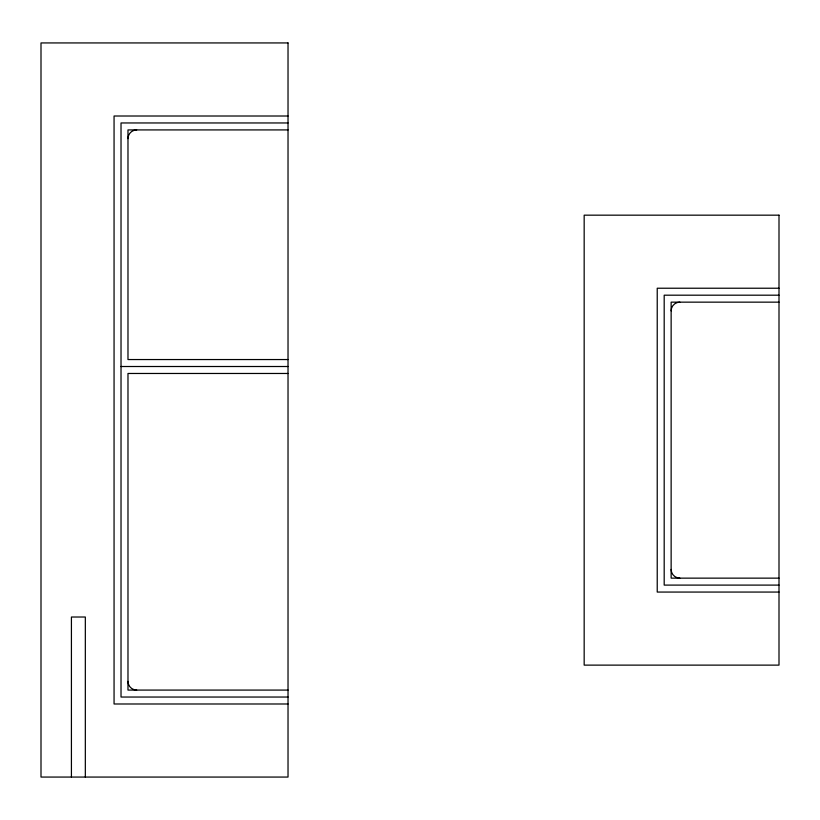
<?xml version="1.0" encoding="UTF-8"?>
<svg xmlns="http://www.w3.org/2000/svg" width="820" height="820" viewBox="0 0 820 820"><rect width="100%" height="100%" fill="white"/><g stroke="black" fill="none" stroke-linecap="round" stroke-linejoin="round"><path stroke-width="1.23" d="M288.025 116.01L114.062 116.01L114.062 703.99L288.025 703.99M288.025 122.959L121.022 122.959L121.022 697.041L288.025 697.041M288.025 129.919L127.981 129.919L127.981 359.549L288.025 359.549M779 288.23L657.23 288.23L657.23 592.06L779 592.06M779 295.19L664.19 295.19L664.19 585.101L779 585.101M779 302.149L671.139 302.149L671.139 578.141L779 578.141M121.022 366.509L288.025 366.509M288.025 373.469L127.981 373.469L127.981 690.081L288.025 690.081M85.331 777.063L85.331 617.019L71.422 617.019L71.422 777.063M127.981 138.621A8.702 8.702 0 0 1 136.684 129.919M136.684 690.081A8.702 8.702 0 0 1 127.981 681.379M679.841 578.141A8.702 8.702 0 0 1 671.139 569.439M671.139 310.852A8.702 8.702 0 0 1 679.841 302.149M288.025 42.937L41 42.937L41 777.063L288.025 777.063L288.025 42.937M779 215.168L584.168 215.168L584.168 665.122L779 665.122L779 215.168"/></g></svg>
